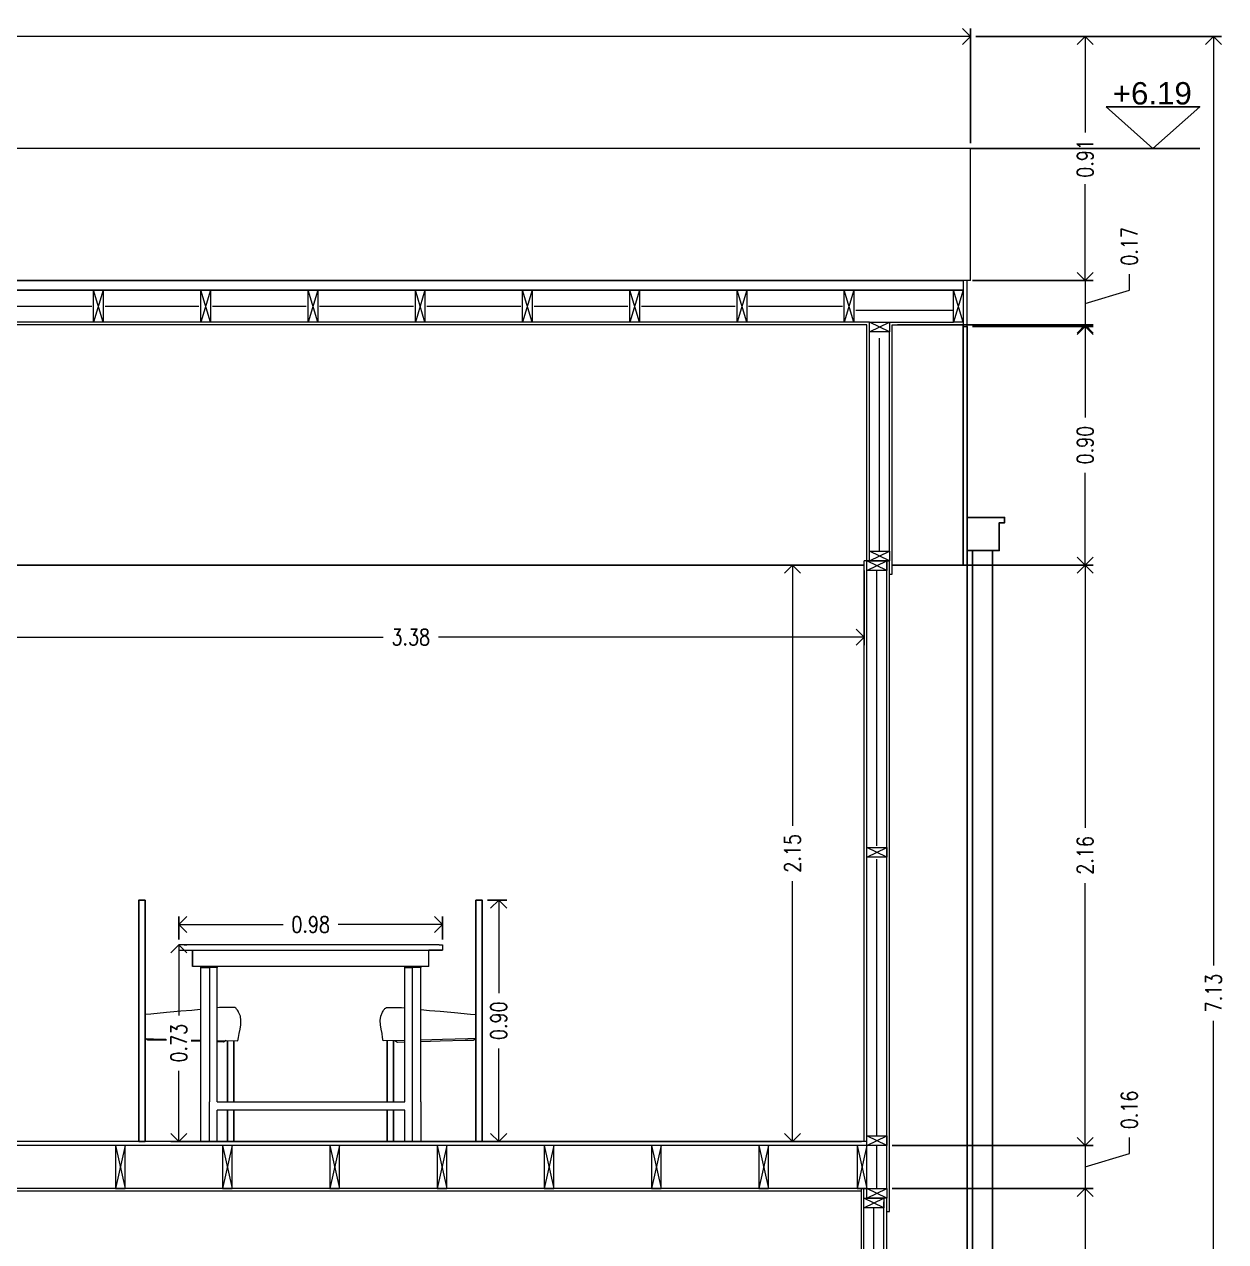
# Model space of a CAD drawing. Header units: inches. Extents: x -102.5 to -49.9, y 36.2 to 69.9.
# Drawn here: x -98.186 to -93.705, y 46.328 to 50.867 of the extents above; entities that cross this region are included whole.
import ezdxf

# ---------------------------------------------------------------- set-up
doc = ezdxf.new("R2010")
doc.units = ezdxf.units.IN
doc.header["$MEASUREMENT"] = 0
doc.layers.get('DEFPOINTS').update_dxf_attribs({"color": 210})
for name, color, linetype, lineweight in [('A-ANNO-DIMS', 3, 'Continuous', 18), ('A-DETL-MBND', 3, 'Continuous', 18), ('A-ELEV-IDEN', 3, 'Continuous', 18), ('A-ELEV-MBE2', 4, 'Continuous', 25), ('A-WALL-PATT', 8, 'Continuous', 18), ('A-WALL-STUD', 3, 'Continuous', 18), ('arredi', 7, 'Continuous', 20)]:
    doc.layers.add(name, color=color, linetype=linetype, lineweight=lineweight)
doc.styles.add('E-ROMANS', font='romans.shx', dxfattribs={"width": 0.8})
doc.styles.get("Standard").update_dxf_attribs({"font": 'Arial.ttf'})
doc.dimstyles.new('Fabio1', dxfattribs={"dimscale": 0.001, "dimtxt": 60, "dimasz": 60, "dimexe": 30, "dimexo": 20, "dimgap": 30, "dimtad": 0, "dimzin": 0, "dimdsep": 46, "dimtxsty": 'E-ROMANS', "dimblk": 'OPEN90', "dimcen": 90, "dimclrd": 3, "dimclre": 3, "dimclrt": 3, "dimadec": 0, "dimazin": 0, "dimtfac": 1, "dimtmove": 1, "dimatfit": 3, "dimldrblk": 'OPEN90', "dimfxl": 1, "dimtfill": 1, "dimtolj": 1, "dimtzin": 0, "dimlwd": -1, "dimarcsym": 0})

# ---------------------------------------------------------------- blocks, each defined once
blk = doc.blocks.new('_Open90')
at = {"color": 0, "linetype": 'ByBlock', "lineweight": -2}
for p, q in [((0, 0), (-1, 0)), ((-0.5, 0.5), (0, 0)), ((0, 0), (-0.5, -0.5))]:
    blk.add_line(p, q, dxfattribs=at)
blk = doc.blocks.new('*D1519')
at = {"layer": 'arredi', "color": 3, "lineweight": -2, "transparency": 16777216}
for p, q in [((-97.6098, 47.4544), (-97.6098, 47.5408)), ((-96.6261, 47.4544), (-96.6261, 47.5408))]:
    blk.add_line(p, q, dxfattribs=at)
at = {"layer": 'arredi', "color": 3, "transparency": 16777216}
for p, q in [((-97.5498, 47.5108), (-97.2211, 47.5108)), ((-96.6861, 47.5108), (-97.0148, 47.5108))]:
    blk.add_line(p, q, dxfattribs=at)
at = {"layer": 'DEFPOINTS', "color": 0, "transparency": 16777216}
for p in [(-96.6261, 47.5108), (-97.6098, 47.4344), (-96.6261, 47.4344)]:
    blk.add_point(p, dxfattribs=at)
at = {"layer": 'arredi', "color": 3, "transparency": 16777216, "xscale": 0.06, "yscale": 0.06, "zscale": 0.06, "rotation": 180}
blk.add_blockref('_Open90', (-97.6098, 47.5108), dxfattribs=at)
at = {"layer": 'arredi', "color": 3, "transparency": 16777216, "xscale": 0.06, "yscale": 0.06, "zscale": 0.06}
blk.add_blockref('_Open90', (-96.6261, 47.5108), dxfattribs=at)
at = {"layer": 'arredi', "color": 3, "transparency": 16777216, "insert": (-97.118, 47.5108), "char_height": 0.06, "attachment_point": 5, "style": 'E-ROMANS', "bg_fill": 3, "box_fill_scale": 1.25, "bg_fill_color": 256, "bg_fill_true_color": 13158600, "bg_fill_transparency": 0}
blk.add_mtext('\\A1;0.98', dxfattribs=at)
blk = doc.blocks.new('*D1520')
at = {"layer": 'arredi', "color": 3, "lineweight": -2, "transparency": 16777216}
for p, q in [((-96.4584, 47.6017), (-96.3866, 47.6017)), ((-96.4584, 46.7017), (-96.3866, 46.7017))]:
    blk.add_line(p, q, dxfattribs=at)
at = {"layer": 'arredi', "color": 3, "transparency": 16777216}
for p, q in [((-96.4166, 47.5417), (-96.4166, 47.2548)), ((-96.4166, 46.7617), (-96.4166, 47.0485))]:
    blk.add_line(p, q, dxfattribs=at)
at = {"layer": 'DEFPOINTS', "color": 0, "transparency": 16777216}
for p in [(-96.4784, 47.6017, 1), (-96.4784, 46.7017, 1), (-96.4166, 46.7017)]:
    blk.add_point(p, dxfattribs=at)
at = {"layer": 'arredi', "color": 3, "transparency": 16777216, "xscale": 0.06, "yscale": 0.06, "zscale": 0.06}
for p, rotation in [((-96.4166, 47.6017), 90), ((-96.4166, 46.7017), 270)]:
    blk.add_blockref('_Open90', p, dxfattribs=dict(at, rotation=rotation))
at = {"layer": 'arredi', "color": 3, "transparency": 16777216, "insert": (-96.4166, 47.1517), "char_height": 0.06, "attachment_point": 5, "rotation": 90, "style": 'E-ROMANS', "bg_fill": 3, "box_fill_scale": 1.25, "bg_fill_color": 256, "bg_fill_true_color": 13158600, "bg_fill_transparency": 0}
blk.add_mtext('\\A1;0.90', dxfattribs=at)
blk = doc.blocks.new('*D1521')
at = {"layer": 'arredi', "color": 3, "lineweight": -2, "transparency": 16777216}
for p, q in [((-97.5898, 47.4344), (-97.5798, 47.4344)), ((-95.0635, 46.7017), (-97.6398, 46.7017))]:
    blk.add_line(p, q, dxfattribs=at)
at = {"layer": 'arredi', "color": 3, "transparency": 16777216}
for p, q in [((-97.6098, 47.3744), (-97.6098, 47.1712)), ((-97.6098, 46.7617), (-97.6098, 46.9649))]:
    blk.add_line(p, q, dxfattribs=at)
at = {"layer": 'DEFPOINTS', "color": 0, "transparency": 16777216}
for p in [(-97.6098, 47.4344), (-97.6098, 46.7017), (-95.0435, 46.7017)]:
    blk.add_point(p, dxfattribs=at)
at = {"layer": 'arredi', "color": 3, "transparency": 16777216, "xscale": 0.06, "yscale": 0.06, "zscale": 0.06}
for p, rotation in [((-97.6098, 47.4344), 90), ((-97.6098, 46.7017), 270)]:
    blk.add_blockref('_Open90', p, dxfattribs=dict(at, rotation=rotation))
at = {"layer": 'arredi', "color": 3, "transparency": 16777216, "insert": (-97.6098, 47.068), "char_height": 0.06, "attachment_point": 5, "rotation": 90, "style": 'E-ROMANS', "bg_fill": 3, "box_fill_scale": 1.25, "bg_fill_color": 256, "bg_fill_true_color": 13158600, "bg_fill_transparency": 0}
blk.add_mtext('\\A1;0.73', dxfattribs=at)
blk = doc.blocks.new('*D1522')
at = {"layer": 'arredi', "color": 3, "lineweight": -2, "transparency": 16777216}
for p, q in [((-98.4355, 48.8299), (-98.4355, 48.5519)), ((-95.0535, 48.8299), (-95.0535, 48.5519))]:
    blk.add_line(p, q, dxfattribs=at)
at = {"layer": 'arredi', "color": 3, "transparency": 16777216}
for p, q in [((-98.3755, 48.5819), (-96.8476, 48.5819)), ((-95.1135, 48.5819), (-96.6414, 48.5819))]:
    blk.add_line(p, q, dxfattribs=at)
at = {"layer": 'DEFPOINTS', "color": 0, "transparency": 16777216}
for p in [(-98.4355, 48.8499), (-95.0535, 48.8499), (-95.0535, 48.5819)]:
    blk.add_point(p, dxfattribs=at)
at = {"layer": 'arredi', "color": 3, "transparency": 16777216, "xscale": 0.06, "yscale": 0.06, "zscale": 0.06, "rotation": 180}
blk.add_blockref('_Open90', (-98.4355, 48.5819), dxfattribs=at)
at = {"layer": 'arredi', "color": 3, "transparency": 16777216, "xscale": 0.06, "yscale": 0.06, "zscale": 0.06}
blk.add_blockref('_Open90', (-95.0535, 48.5819), dxfattribs=at)
at = {"layer": 'arredi', "color": 3, "transparency": 16777216, "insert": (-96.7445, 48.5819), "char_height": 0.06, "attachment_point": 5, "style": 'E-ROMANS', "bg_fill": 3, "box_fill_scale": 1.25, "bg_fill_color": 256, "bg_fill_true_color": 13158600, "bg_fill_transparency": 0}
blk.add_mtext('\\A1;3.38', dxfattribs=at)
blk = doc.blocks.new('*D1523')
at = {"layer": 'arredi', "color": 3, "lineweight": -2, "transparency": 16777216}
for p, q in [((-95.0735, 48.8499), (-95.3508, 48.8499)), ((-95.0735, 46.7017), (-95.3508, 46.7017))]:
    blk.add_line(p, q, dxfattribs=at)
at = {"layer": 'arredi', "color": 3, "transparency": 16777216}
for p, q in [((-95.3208, 48.7899), (-95.3208, 47.8789)), ((-95.3208, 46.7617), (-95.3208, 47.6726))]:
    blk.add_line(p, q, dxfattribs=at)
at = {"layer": 'DEFPOINTS', "color": 0, "transparency": 16777216}
for p in [(-95.0535, 48.8499), (-95.3208, 46.7017), (-95.0535, 46.7017)]:
    blk.add_point(p, dxfattribs=at)
at = {"layer": 'arredi', "color": 3, "transparency": 16777216, "xscale": 0.06, "yscale": 0.06, "zscale": 0.06}
for p, rotation in [((-95.3208, 48.8499), 90), ((-95.3208, 46.7017), 270)]:
    blk.add_blockref('_Open90', p, dxfattribs=dict(at, rotation=rotation))
at = {"layer": 'arredi', "color": 3, "transparency": 16777216, "insert": (-95.3208, 47.7758), "char_height": 0.06, "attachment_point": 5, "rotation": 90, "style": 'E-ROMANS', "bg_fill": 3, "box_fill_scale": 1.25, "bg_fill_color": 256, "bg_fill_true_color": 13158600, "bg_fill_transparency": 0}
blk.add_mtext('\\A1;2.15', dxfattribs=at)
blk = doc.blocks.new('*D1524')
at = {"layer": 'arredi', "color": 3, "lineweight": -2, "transparency": 16777216}
for p, q in [((-102.279, 50.4236), (-102.279, 50.8516)), ((-94.657, 50.4236), (-94.657, 50.8516))]:
    blk.add_line(p, q, dxfattribs=at)
at = {"layer": 'arredi', "color": 3, "transparency": 16777216}
for p, q in [((-102.219, 50.8216), (-98.5711, 50.8216)), ((-94.717, 50.8216), (-98.3649, 50.8216))]:
    blk.add_line(p, q, dxfattribs=at)
at = {"layer": 'DEFPOINTS', "color": 0, "transparency": 16777216}
for p in [(-94.657, 50.8216), (-102.279, 50.4036), (-94.657, 50.4036)]:
    blk.add_point(p, dxfattribs=at)
at = {"layer": 'arredi', "color": 3, "transparency": 16777216, "xscale": 0.06, "yscale": 0.06, "zscale": 0.06, "rotation": 180}
blk.add_blockref('_Open90', (-102.279, 50.8216), dxfattribs=at)
at = {"layer": 'arredi', "color": 3, "transparency": 16777216, "xscale": 0.06, "yscale": 0.06, "zscale": 0.06}
blk.add_blockref('_Open90', (-94.657, 50.8216), dxfattribs=at)
at = {"layer": 'arredi', "color": 3, "transparency": 16777216, "insert": (-98.468, 50.8216), "char_height": 0.06, "attachment_point": 5, "style": 'E-ROMANS', "bg_fill": 3, "box_fill_scale": 1.25, "bg_fill_color": 256, "bg_fill_true_color": 13158600, "bg_fill_transparency": 0}
blk.add_mtext('\\A1;7.62', dxfattribs=at)
blk = doc.blocks.new('*D1525')
at = {"layer": 'arredi', "color": 3, "lineweight": -2, "transparency": 16777216}
for p, q in [((-94.637, 50.8216), (-94.1992, 50.8216)), ((-94.637, 49.9117), (-94.1992, 49.9117))]:
    blk.add_line(p, q, dxfattribs=at)
at = {"layer": 'arredi', "color": 3, "transparency": 16777216}
for p, q in [((-94.2292, 50.7616), (-94.2292, 50.4629)), ((-94.2292, 49.9717), (-94.2292, 50.2704))]:
    blk.add_line(p, q, dxfattribs=at)
at = {"layer": 'DEFPOINTS', "color": 0, "transparency": 16777216}
for p in [(-94.657, 50.8216), (-94.2292, 50.8216), (-94.657, 49.9117)]:
    blk.add_point(p, dxfattribs=at)
at = {"layer": 'arredi', "color": 3, "transparency": 16777216, "xscale": 0.06, "yscale": 0.06, "zscale": 0.06}
for p, rotation in [((-94.2292, 50.8216), 90), ((-94.2292, 49.9117), 270)]:
    blk.add_blockref('_Open90', p, dxfattribs=dict(at, rotation=rotation))
at = {"layer": 'arredi', "color": 3, "transparency": 16777216, "insert": (-94.2292, 50.3667), "char_height": 0.06, "attachment_point": 5, "rotation": 90, "style": 'E-ROMANS', "bg_fill": 3, "box_fill_scale": 1.25, "bg_fill_color": 256, "bg_fill_true_color": 13158600, "bg_fill_transparency": 0}
blk.add_mtext('\\A1;0.91', dxfattribs=at)
blk = doc.blocks.new('*D1526')
at = {"layer": 'arredi', "color": 3, "transparency": 16777216}
for p, q in [((-94.2292, 49.9717), (-94.2292, 50.0317)), ((-94.0642, 49.8757), (-94.0642, 49.9357)), ((-94.2292, 49.9117), (-94.2292, 49.7407)), ((-94.2292, 49.9117), (-94.2292, 49.7407)), ((-94.2292, 49.8262), (-94.0642, 49.8757)), ((-94.2292, 49.6807), (-94.2292, 49.6207))]:
    blk.add_line(p, q, dxfattribs=at)
at = {"layer": 'arredi', "color": 3, "lineweight": -2, "transparency": 16777216}
for p, q in [((-94.6495, 49.9117), (-94.1992, 49.9117)), ((-94.6495, 49.7407), (-94.1992, 49.7407))]:
    blk.add_line(p, q, dxfattribs=at)
at = {"layer": 'DEFPOINTS', "color": 0, "transparency": 16777216}
for p in [(-94.6695, 49.9117), (-94.6695, 49.7407), (-94.2292, 49.7407)]:
    blk.add_point(p, dxfattribs=at)
at = {"layer": 'arredi', "color": 3, "transparency": 16777216, "xscale": 0.06, "yscale": 0.06, "zscale": 0.06}
for p, rotation in [((-94.2292, 49.9117), 270), ((-94.2292, 49.7407), 90)]:
    blk.add_blockref('_Open90', p, dxfattribs=dict(at, rotation=rotation))
at = {"layer": 'arredi', "color": 3, "transparency": 16777216, "insert": (-94.0642, 50.0388), "char_height": 0.06, "attachment_point": 5, "rotation": 90, "style": 'E-ROMANS', "bg_fill": 3, "box_fill_scale": 1.25, "bg_fill_color": 256, "bg_fill_true_color": 13158600, "bg_fill_transparency": 0}
blk.add_mtext('\\A1;0.17', dxfattribs=at)
blk = doc.blocks.new('*D1527')
at = {"layer": 'arredi', "color": 3, "lineweight": -2, "transparency": 16777216}
for p, q in [((-94.9285, 49.7457), (-94.1992, 49.7457)), ((-94.9285, 48.8499), (-94.1992, 48.8499))]:
    blk.add_line(p, q, dxfattribs=at)
at = {"layer": 'arredi', "color": 3, "transparency": 16777216}
for p, q in [((-94.2292, 49.6857), (-94.2292, 49.4009)), ((-94.2292, 48.9099), (-94.2292, 49.1947))]:
    blk.add_line(p, q, dxfattribs=at)
at = {"layer": 'DEFPOINTS', "color": 0, "transparency": 16777216}
for p in [(-94.9485, 49.7457), (-94.9485, 48.8499), (-94.2292, 48.8499)]:
    blk.add_point(p, dxfattribs=at)
at = {"layer": 'arredi', "color": 3, "transparency": 16777216, "xscale": 0.06, "yscale": 0.06, "zscale": 0.06}
for p, rotation in [((-94.2292, 49.7457), 90), ((-94.2292, 48.8499), 270)]:
    blk.add_blockref('_Open90', p, dxfattribs=dict(at, rotation=rotation))
at = {"layer": 'arredi', "color": 3, "transparency": 16777216, "insert": (-94.2292, 49.2978), "char_height": 0.06, "attachment_point": 5, "rotation": 90, "style": 'E-ROMANS', "bg_fill": 3, "box_fill_scale": 1.25, "bg_fill_color": 256, "bg_fill_true_color": 13158600, "bg_fill_transparency": 0}
blk.add_mtext('\\A1;0.90', dxfattribs=at)
blk = doc.blocks.new('*D1529')
at = {"layer": 'arredi', "color": 3, "lineweight": -2, "transparency": 16777216}
for p, q in [((-94.9285, 48.8499), (-94.1992, 48.8499)), ((-94.9285, 46.6867), (-94.1992, 46.6867))]:
    blk.add_line(p, q, dxfattribs=at)
at = {"layer": 'arredi', "color": 3, "transparency": 16777216}
for p, q in [((-94.2292, 48.7899), (-94.2292, 47.8714)), ((-94.2292, 46.7467), (-94.2292, 47.6651))]:
    blk.add_line(p, q, dxfattribs=at)
at = {"layer": 'DEFPOINTS', "color": 0, "transparency": 16777216}
for p in [(-94.9485, 48.8499), (-94.9485, 46.6867), (-94.2292, 46.6867)]:
    blk.add_point(p, dxfattribs=at)
at = {"layer": 'arredi', "color": 3, "transparency": 16777216, "xscale": 0.06, "yscale": 0.06, "zscale": 0.06}
for p, rotation in [((-94.2292, 48.8499), 90), ((-94.2292, 46.6867), 270)]:
    blk.add_blockref('_Open90', p, dxfattribs=dict(at, rotation=rotation))
at = {"layer": 'arredi', "color": 3, "transparency": 16777216, "insert": (-94.2292, 47.7683), "char_height": 0.06, "attachment_point": 5, "rotation": 90, "style": 'E-ROMANS', "bg_fill": 3, "box_fill_scale": 1.25, "bg_fill_color": 256, "bg_fill_true_color": 13158600, "bg_fill_transparency": 0}
blk.add_mtext('\\A1;2.16', dxfattribs=at)
blk = doc.blocks.new('*D1256')
at = {"layer": 'arredi', "color": 3, "transparency": 16777216}
for p, q in [((-94.2292, 46.7467), (-94.2292, 46.8067)), ((-94.0642, 46.6562), (-94.0642, 46.7162)), ((-94.2292, 46.6867), (-94.2292, 46.5267)), ((-94.2292, 46.6867), (-94.2292, 46.5267)), ((-94.2292, 46.6067), (-94.0642, 46.6562)), ((-94.2292, 46.4667), (-94.2292, 46.4067))]:
    blk.add_line(p, q, dxfattribs=at)
at = {"layer": 'arredi', "color": 3, "lineweight": -2, "transparency": 16777216}
for p, q in [((-94.9485, 46.6867), (-94.1992, 46.6867)), ((-94.9485, 46.5267), (-94.1992, 46.5267))]:
    blk.add_line(p, q, dxfattribs=at)
at = {"layer": 'DEFPOINTS', "color": 0, "transparency": 16777216}
for p in [(-94.9685, 46.6867), (-94.9685, 46.5267), (-94.2292, 46.5267)]:
    blk.add_point(p, dxfattribs=at)
at = {"layer": 'arredi', "color": 3, "transparency": 16777216, "xscale": 0.06, "yscale": 0.06, "zscale": 0.06}
for p, rotation in [((-94.2292, 46.6867), 270), ((-94.2292, 46.5267), 90)]:
    blk.add_blockref('_Open90', p, dxfattribs=dict(at, rotation=rotation))
at = {"layer": 'arredi', "color": 3, "transparency": 16777216, "insert": (-94.0642, 46.8193), "char_height": 0.06, "attachment_point": 5, "rotation": 90, "style": 'E-ROMANS', "bg_fill": 3, "box_fill_scale": 1.25, "bg_fill_color": 256, "bg_fill_true_color": 13158600, "bg_fill_transparency": 0}
blk.add_mtext('\\A1;0.16', dxfattribs=at)
blk = doc.blocks.new('*D1257')
at = {"layer": 'arredi', "color": 3, "lineweight": -2, "transparency": 16777216}
for p, q in [((-94.9485, 46.5267), (-94.1992, 46.5267)), ((-94.9595, 44.2067), (-94.1992, 44.2067))]:
    blk.add_line(p, q, dxfattribs=at)
at = {"layer": 'arredi', "color": 3, "transparency": 16777216}
for p, q in [((-94.2292, 46.4667), (-94.2292, 45.4698)), ((-94.2292, 44.2667), (-94.2292, 45.2635))]:
    blk.add_line(p, q, dxfattribs=at)
at = {"layer": 'DEFPOINTS', "color": 0, "transparency": 16777216}
for p in [(-94.9685, 46.5267), (-94.9795, 44.2067), (-94.2292, 44.2067)]:
    blk.add_point(p, dxfattribs=at)
at = {"layer": 'arredi', "color": 3, "transparency": 16777216, "xscale": 0.06, "yscale": 0.06, "zscale": 0.06}
for p, rotation in [((-94.2292, 46.5267), 90), ((-94.2292, 44.2067), 270)]:
    blk.add_blockref('_Open90', p, dxfattribs=dict(at, rotation=rotation))
at = {"layer": 'arredi', "color": 3, "transparency": 16777216, "insert": (-94.2292, 45.3667), "char_height": 0.06, "attachment_point": 5, "rotation": 90, "style": 'E-ROMANS', "bg_fill": 3, "box_fill_scale": 1.25, "bg_fill_color": 256, "bg_fill_true_color": 13158600, "bg_fill_transparency": 0}
blk.add_mtext('\\A1;2.32', dxfattribs=at)
blk = doc.blocks.new('*D1255')
at = {"layer": 'A-ANNO-DIMS', "color": 3, "lineweight": -2, "transparency": 16777216}
for p, q in [((-94.637, 50.8216), (-93.7199, 50.8216)), ((-94.5545, 43.6879), (-93.7199, 43.6879))]:
    blk.add_line(p, q, dxfattribs=at)
at = {"layer": 'A-ANNO-DIMS', "color": 3, "transparency": 16777216}
for p, q in [((-93.7499, 50.7616), (-93.7499, 47.3579)), ((-93.7499, 43.7479), (-93.7499, 47.1516))]:
    blk.add_line(p, q, dxfattribs=at)
at = {"layer": 'DEFPOINTS', "color": 0, "transparency": 16777216}
for p in [(-94.657, 50.8216), (-94.5745, 43.6879), (-93.7499, 43.6879)]:
    blk.add_point(p, dxfattribs=at)
at = {"layer": 'A-ANNO-DIMS', "color": 3, "transparency": 16777216, "xscale": 0.06, "yscale": 0.06, "zscale": 0.06}
for p, rotation in [((-93.7499, 50.8216), 90), ((-93.7499, 43.6879), 270)]:
    blk.add_blockref('_Open90', p, dxfattribs=dict(at, rotation=rotation))
at = {"layer": 'A-ANNO-DIMS', "color": 3, "transparency": 16777216, "insert": (-93.7499, 47.2547), "char_height": 0.06, "attachment_point": 5, "rotation": 90, "style": 'E-ROMANS', "bg_fill": 3, "box_fill_scale": 1.25, "bg_fill_color": 256, "bg_fill_true_color": 13158600, "bg_fill_transparency": 0}
blk.add_mtext('\\A1;7.13', dxfattribs=at)

msp = doc.modelspace()

# ---------------------------------------------------------------- linework, layer by layer
at = {"color": 7, "lineweight": 0}
for p, q in [((-97.6098, 47.4344), (-97.6098, 47.4143)), ((-97.5952, 47.4344), (-97.6098, 47.4344)), ((-97.5568, 47.4344), (-97.5952, 47.4344)), ((-97.5011, 47.4344), (-97.5797, 47.4344)), ((-97.4966, 47.4344), (-97.5568, 47.4344)), ((-97.4061, 47.4344), (-97.5011, 47.4344)), ((-97.3002, 47.4344), (-97.4061, 47.4344)), ((-97.1832, 47.4344), (-97.3002, 47.4344)), ((-97.1138, 47.4344), (-97.1832, 47.4344)), ((-96.9987, 47.4344), (-97.1138, 47.4344)), ((-96.8909, 47.4344), (-96.9987, 47.4344)), ((-96.7959, 47.4344), (-96.8909, 47.4344)), ((-96.7173, 47.4344), (-96.7959, 47.4344)), ((-96.6773, 47.4344), (-96.7375, 47.4344)), ((-96.6389, 47.4344), (-96.6773, 47.4344)), ((-96.6389, 47.4344), (-96.6261, 47.4344)), ((-96.6261, 47.4344), (-96.6261, 47.4143)), ((-97.6098, 47.4143), (-97.5952, 47.4143)), ((-97.5952, 47.4143), (-97.5568, 47.4143)), ((-97.5797, 47.4143), (-97.5011, 47.4143)), ((-97.5587, 47.3539), (-97.5587, 47.4143)), ((-97.5587, 47.4143), (-97.5587, 47.3539)), ((-97.5568, 47.4143), (-97.4966, 47.4143)), ((-97.5011, 47.4143), (-97.4061, 47.4143)), ((-97.4061, 47.4143), (-97.3002, 47.4143)), ((-97.3002, 47.4143), (-97.1832, 47.4143)), ((-97.1832, 47.4143), (-97.1138, 47.4143)), ((-97.1832, 47.4143), (-97.1138, 47.4143)), ((-97.1138, 47.4143), (-96.9987, 47.4143)), ((-96.9987, 47.4143), (-96.8909, 47.4143)), ((-96.8909, 47.4143), (-96.7959, 47.4143)), ((-96.7959, 47.4143), (-96.7173, 47.4143)), ((-96.7959, 47.4143), (-96.7173, 47.4143)), ((-96.7375, 47.4143), (-96.6773, 47.4143)), ((-96.7375, 47.4143), (-96.6773, 47.4143)), ((-96.6773, 47.4143), (-96.6389, 47.4143)), ((-96.6773, 47.3539), (-96.6773, 47.4143)), ((-96.6773, 47.4143), (-96.6389, 47.4143)), ((-96.6389, 47.4143), (-96.6773, 47.4143)), ((-96.6389, 47.4143), (-96.6261, 47.4143)), ((-96.6261, 47.4143), (-96.6389, 47.4143)), ((-96.6773, 47.3539), (-97.5587, 47.3539)), ((-97.5276, 46.8492), (-97.5276, 47.3503)), ((-97.4673, 47.3503), (-97.4947, 47.3503)), ((-97.4947, 47.3503), (-97.4947, 46.8492)), ((-97.4673, 47.3503), (-97.4673, 47.3539)), ((-97.4673, 47.3539), (-97.4673, 47.3503)), ((-97.4673, 46.8492), (-97.4673, 47.3503)), ((-96.7668, 47.3503), (-96.7668, 47.3539)), ((-96.7668, 46.8492), (-96.7668, 47.3503)), ((-96.7668, 47.3503), (-96.7394, 47.3503)), ((-96.7394, 47.3503), (-96.7394, 46.8492)), ((-96.7065, 47.3503), (-96.7394, 47.3503)), ((-96.7065, 47.3539), (-96.7065, 47.3503)), ((-96.7065, 46.8492), (-96.7065, 47.3503)), ((-96.6773, 47.3539), (-96.6882, 47.3539)), ((-97.5276, 46.7017), (-97.5276, 46.8492)), ((-97.4947, 46.8181), (-97.4947, 46.8492)), ((-96.7394, 46.8492), (-96.7394, 46.8181)), ((-96.7065, 46.8492), (-96.7065, 46.8181)), ((-97.4947, 46.7017), (-97.4947, 46.8181)), ((-97.4673, 46.7016), (-97.4673, 46.8181)), ((-96.7394, 46.8181), (-96.7394, 46.7017)), ((-97.5016, 46.7017), (-97.5016, 46.7017)), ((-97.4413, 46.7017), (-97.5016, 46.7017)), ((-97.5016, 46.7017), (-97.5016, 46.7017)), ((-96.4789, 46.7017, 1), (-96.4524, 46.7017, 1))]:
    msp.add_line(p, q, dxfattribs=at)
for p, q in [((-97.5276, 47.3503), (-97.5276, 47.3539)), ((-97.4947, 47.3503), (-97.5276, 47.3503)), ((-96.9398, 46.7017), (-96.9161, 46.7017))]:
    msp.add_line(p, q)
for points in [[(-97.4673, 47.0783), (-97.3896, 47.0764), (-97.3874, 47.0891), (-97.3852, 47.1037), (-97.3812, 47.12), (-97.379, 47.1365), (-97.3786, 47.1529), (-97.38, 47.1694), (-97.3869, 47.1842), (-97.3887, 47.1879), (-97.3904, 47.1916), (-97.394, 47.1954), (-97.3957, 47.1972), (-97.3975, 47.1991), (-97.4011, 47.201), (-97.4048, 47.2011), (-97.4576, 47.201), (-97.4673, 47.2)], [(-97.5303, 47.1936), (-97.5617, 47.1904), (-97.6023, 47.1875), (-97.6421, 47.1839), (-97.6553, 47.1823), (-97.7147, 47.1766), (-97.7348, 47.1753)], [(-97.5276, 47.1939), (-97.5303, 47.1936)], [(-97.5303, 47.0798), (-97.5276, 47.0798)], [(-97.5276, 47.0747), (-97.5301, 47.0747)], [(-97.4334, 47.0775), (-97.4427, 47.0721), (-97.4427, 47.0721), (-97.4673, 47.0729)], [(-97.4673, 46.8492), (-97.1613, 46.8492), (-97.0864, 46.8492), (-97.0864, 46.8492), (-96.7668, 46.8492)], [(-96.7668, 46.8181), (-97.1613, 46.8181), (-97.4673, 46.8181)], [(-96.7065, 46.8181), (-96.7065, 46.7017), (-96.7394, 46.7017), (-96.7668, 46.7017), (-96.7668, 46.8181)]]:
    msp.add_lwpolyline(points, dxfattribs=at)
at = {"color": 7, "lineweight": 0, "elevation": 1}
for points in [[(-96.7668, 47.0784), (-96.8472, 47.0764), (-96.8494, 47.0891), (-96.8516, 47.1037), (-96.8556, 47.12), (-96.8578, 47.1365), (-96.8582, 47.1529), (-96.8568, 47.1694), (-96.8499, 47.1842), (-96.8481, 47.1879), (-96.8464, 47.1916), (-96.8429, 47.1954), (-96.8411, 47.1972), (-96.8393, 47.1991), (-96.8357, 47.201), (-96.832, 47.2011), (-96.7792, 47.201), (-96.7668, 47.1997)], [(-96.7065, 47.1936), (-96.6752, 47.1904), (-96.6345, 47.1875), (-96.5947, 47.1839), (-96.5815, 47.1823), (-96.5222, 47.1766), (-96.502, 47.1753)], [(-96.8034, 47.0775), (-96.7941, 47.0721), (-96.7941, 47.0721), (-96.7668, 47.073)]]:
    msp.add_lwpolyline(points, dxfattribs=at)
for points in [[(-97.7348, 47.6017, 0), (-97.7348, 46.7017, 0), (-97.7584, 46.7017, 0), (-97.7584, 47.6017, 0)], [(-96.502, 47.6017, 1), (-96.502, 46.7017, 1), (-96.4784, 46.7017, 1), (-96.4784, 47.6017, 1)]]:
    msp.add_polyline3d(points, close=True)
at = {"color": 7, "lineweight": 0}
for points in [[(-97.5303, 47.0747, 0), (-97.6014, 47.0765, 0), (-97.6955, 47.0791, 1), (-97.7255, 47.0799, 1.3197), (-97.7255, 47.0799, 1.3197), (-97.7348, 47.0852, 1.3197), (-97.7047, 47.0844, 1), (-97.6107, 47.0818, 0), (-97.5303, 47.0798, 0)], [(-96.7065, 47.0747, 1), (-96.6354, 47.0765, 1), (-96.5414, 47.0791, 2), (-96.5113, 47.0799, 2.3197), (-96.5113, 47.0799, 2.3197), (-96.502, 47.0852, 2.3197), (-96.5321, 47.0844, 2), (-96.6261, 47.0818, 1), (-96.7065, 47.0798, 1)]]:
    msp.add_polyline3d(points, dxfattribs=at)
for points in [[(-97.4279, 47.0773, 0), (-97.4279, 46.8492, -0.6072)], [(-97.4043, 46.8492, -1), (-97.4043, 47.0767, -1)], [(-96.8325, 46.8492, 0), (-96.8325, 47.0767, 0)], [(-96.8089, 47.0773, 1), (-96.8089, 46.8492, 0.3928)], [(-97.4279, 46.8181, -0.69), (-97.4279, 46.7017, -1), (-97.4043, 46.7017, -1), (-97.4043, 46.8181, -1)], [(-96.8089, 46.8181, 0.31), (-96.8089, 46.7017, 0), (-96.8325, 46.7017, 0), (-96.8325, 46.8181, 0)]]:
    msp.add_polyline3d(points)
at = {"layer": 'A-DETL-MBND'}
for p, q in [((-94.657, 49.9117), (-94.6695, 49.9117)), ((-95.0845, 49.8007), (-94.7205, 49.8007)), ((-95.0335, 49.7557), (-98.4455, 49.7557)), ((-95.0435, 49.7457), (-98.4355, 49.7457)), ((-94.9585, 49.7557), (-94.7205, 49.7557)), ((-94.9485, 49.7457), (-94.6845, 49.7457)), ((-95.0535, 46.7017), (-95.0535, 48.8667)), ((-95.0435, 46.7017), (-95.0435, 48.8667)), ((-94.9795, 44.2427), (-94.9795, 46.4767))]:
    msp.add_line(p, q, dxfattribs=at)
for points in [[(-95.0335, 48.8667), (-95.0435, 48.8667), (-95.0435, 49.7457)], [(-94.9585, 48.8167), (-94.9485, 48.8167), (-94.9485, 49.7457)], [(-95.0335, 48.9027), (-95.0335, 49.7197)], [(-94.9585, 48.9027), (-94.9585, 49.7197)], [(-95.0435, 48.8667), (-95.0535, 48.8667)], [(-94.9685, 46.5267), (-94.9685, 48.8667)], [(-94.9685, 46.4407), (-94.9585, 46.4407), (-94.9585, 48.8667)], [(-94.9685, 48.8667), (-94.9585, 48.8667)], [(-95.0435, 46.7017), (-101.8925, 46.7017)], [(-95.0435, 46.6867), (-101.8925, 46.6867)], [(-95.0435, 46.5267), (-101.8815, 46.5267)], [(-95.0645, 46.5267), (-95.0645, 44.2067)], [(-95.0545, 44.2067), (-95.0545, 46.5267)], [(-95.0645, 46.5167), (-98.8725, 46.5167)], [(-94.9795, 44.0767), (-94.9685, 44.0767), (-94.9685, 46.4907)]]:
    msp.add_lwpolyline(points, dxfattribs=at)
at = {"layer": 'A-ELEV-IDEN'}
msp.add_lwpolyline([(-94.657, 49.9117), (-94.657, 50.4036), (-102.279, 50.4036), (-102.279, 49.9117)], dxfattribs=at)
at = {"layer": 'A-ELEV-MBE2'}
for p, q in [((-95.0535, 48.8499), (-98.4355, 48.8499)), ((-94.6695, 48.8499), (-94.9485, 48.8499)), ((-94.6695, 48.8499), (-94.6695, 44.0767))]:
    msp.add_line(p, q, dxfattribs=at)
for points in [[(-94.6845, 49.9117), (-102.2665, 49.9117)], [(-94.6845, 49.8757), (-102.2155, 49.8757)], [(-94.6845, 49.7457), (-94.6845, 48.8499)], [(-94.6695, 49.7407), (-94.6695, 48.8499)], [(-94.6695, 49.0285), (-94.5295, 49.0285), (-94.5295, 49.0085), (-94.5495, 49.0085), (-94.5495, 48.9047), (-94.6695, 48.9047)], [(-94.6495, 48.9047), (-94.6495, 44.0767)], [(-94.5745, 44.0767), (-94.5745, 48.9047)]]:
    msp.add_lwpolyline(points, dxfattribs=at)
at = {"layer": 'A-WALL-PATT', "ltscale": 0.15}
for p, q in [((-98.2845, 49.8157), (-97.9345, 49.8157)), ((-97.8845, 49.8157), (-97.5345, 49.8157)), ((-97.4845, 49.8157), (-97.1345, 49.8157)), ((-97.0845, 49.8157), (-96.7345, 49.8157)), ((-96.6845, 49.8157), (-96.3345, 49.8157)), ((-96.2845, 49.8157), (-95.9345, 49.8157)), ((-95.8845, 49.8157), (-95.5345, 49.8157)), ((-95.4845, 49.8157), (-95.1345, 49.8157))]:
    msp.add_line(p, q, dxfattribs=at)
at = {"layer": 'A-WALL-PATT', "ltscale": 0.1}
for p, q in [((-94.996, 48.9027), (-94.996, 49.6972)), ((-95.006, 47.8042), (-95.006, 48.8307)), ((-95.006, 46.7227), (-95.006, 47.7542)), ((-95.006, 46.5267), (-95.006, 46.6867)), ((-95.017, 45.3917), (-95.017, 46.4547))]:
    msp.add_line(p, q, dxfattribs=at)
at = {"layer": 'A-WALL-STUD'}
for p, q in [((-94.9585, 49.7197), (-95.0335, 49.7557)), ((-95.0335, 49.7197), (-94.9585, 49.7557)), ((-94.9585, 48.8667), (-95.0335, 48.9027)), ((-95.0335, 48.8667), (-94.9585, 48.9027)), ((-94.9685, 48.8307), (-95.0435, 48.8667)), ((-95.0435, 48.8307), (-94.9685, 48.8667)), ((-94.9685, 47.7612), (-95.0435, 47.7972)), ((-95.0435, 47.7612), (-94.9685, 47.7972)), ((-94.9685, 46.6867), (-95.0435, 46.7227)), ((-95.0435, 46.6867), (-94.9685, 46.7227)), ((-94.9685, 46.4907), (-95.0435, 46.5267)), ((-95.0435, 46.4907), (-94.9685, 46.5267)), ((-94.9795, 46.4547), (-95.0545, 46.4907)), ((-95.0545, 46.4547), (-94.9795, 46.4907))]:
    msp.add_line(p, q, dxfattribs=at)
for points in [[(-94.6845, 49.9117), (-94.6845, 49.7557), (-94.6845, 49.7407), (-94.6695, 49.7407), (-94.6695, 49.9117), (-94.6845, 49.9117)], [(-97.8915, 49.8757), (-97.9275, 49.7557)], [(-97.8915, 49.7557), (-97.9275, 49.8757)], [(-97.4915, 49.8757), (-97.5275, 49.7557)], [(-97.4915, 49.7557), (-97.5275, 49.8757)], [(-97.0915, 49.8757), (-97.1275, 49.7557)], [(-97.0915, 49.7557), (-97.1275, 49.8757)], [(-96.6915, 49.8757), (-96.7275, 49.7557)], [(-96.6915, 49.7557), (-96.7275, 49.8757)], [(-96.2915, 49.8757), (-96.3275, 49.7557)], [(-96.2915, 49.7557), (-96.3275, 49.8757)], [(-95.8915, 49.8757), (-95.9275, 49.7557)], [(-95.8915, 49.7557), (-95.9275, 49.8757)], [(-95.4915, 49.8757), (-95.5275, 49.7557)], [(-95.4915, 49.7557), (-95.5275, 49.8757)], [(-95.0915, 49.8757), (-95.1275, 49.7557)], [(-95.0915, 49.7557), (-95.1275, 49.8757)], [(-94.6845, 49.8757), (-94.7205, 49.7557)], [(-94.6845, 49.7557), (-94.7205, 49.8757)], [(-97.8465, 46.6867), (-97.8465, 46.5267), (-97.8105, 46.5267), (-97.8105, 46.6867), (-97.8465, 46.6867)], [(-97.8105, 46.6867), (-97.8465, 46.5267)], [(-97.8465, 46.6867), (-97.8105, 46.5267)], [(-97.4465, 46.6867), (-97.4465, 46.5267), (-97.4105, 46.5267), (-97.4105, 46.6867), (-97.4465, 46.6867)], [(-97.4105, 46.6867), (-97.4465, 46.5267)], [(-97.4465, 46.6867), (-97.4105, 46.5267)], [(-97.0465, 46.6867), (-97.0465, 46.5267), (-97.0105, 46.5267), (-97.0105, 46.6867), (-97.0465, 46.6867)], [(-97.0105, 46.6867), (-97.0465, 46.5267)], [(-97.0465, 46.6867), (-97.0105, 46.5267)], [(-96.6465, 46.6867), (-96.6465, 46.5267), (-96.6105, 46.5267), (-96.6105, 46.6867), (-96.6465, 46.6867)], [(-96.6105, 46.6867), (-96.6465, 46.5267)], [(-96.6465, 46.6867), (-96.6105, 46.5267)], [(-96.2465, 46.6867), (-96.2465, 46.5267), (-96.2105, 46.5267), (-96.2105, 46.6867), (-96.2465, 46.6867)], [(-96.2105, 46.6867), (-96.2465, 46.5267)], [(-96.2465, 46.6867), (-96.2105, 46.5267)], [(-95.8465, 46.6867), (-95.8465, 46.5267), (-95.8105, 46.5267), (-95.8105, 46.6867), (-95.8465, 46.6867)], [(-95.8105, 46.6867), (-95.8465, 46.5267)], [(-95.8465, 46.6867), (-95.8105, 46.5267)], [(-95.4465, 46.6867), (-95.4465, 46.5267), (-95.4105, 46.5267), (-95.4105, 46.6867), (-95.4465, 46.6867)], [(-95.4105, 46.6867), (-95.4465, 46.5267)], [(-95.4465, 46.6867), (-95.4105, 46.5267)], [(-95.0795, 46.6867), (-95.0795, 46.5267), (-95.0435, 46.5267), (-95.0435, 46.6867), (-95.0795, 46.6867)], [(-95.0435, 46.6867), (-95.0795, 46.5267)], [(-95.0795, 46.6867), (-95.0435, 46.5267)]]:
    msp.add_lwpolyline(points, dxfattribs=at)
for points in [[(-97.9275, 49.8757), (-97.8915, 49.8757), (-97.8915, 49.7557), (-97.9275, 49.7557)], [(-97.5275, 49.8757), (-97.4915, 49.8757), (-97.4915, 49.7557), (-97.5275, 49.7557)], [(-97.1275, 49.8757), (-97.0915, 49.8757), (-97.0915, 49.7557), (-97.1275, 49.7557)], [(-96.7275, 49.8757), (-96.6915, 49.8757), (-96.6915, 49.7557), (-96.7275, 49.7557)], [(-96.3275, 49.8757), (-96.2915, 49.8757), (-96.2915, 49.7557), (-96.3275, 49.7557)], [(-95.9275, 49.8757), (-95.8915, 49.8757), (-95.8915, 49.7557), (-95.9275, 49.7557)], [(-95.5275, 49.8757), (-95.4915, 49.8757), (-95.4915, 49.7557), (-95.5275, 49.7557)], [(-95.1275, 49.8757), (-95.0915, 49.8757), (-95.0915, 49.7557), (-95.1275, 49.7557)], [(-94.7205, 49.8757), (-94.6845, 49.8757), (-94.6845, 49.7557), (-94.7205, 49.7557)], [(-94.9585, 49.7197), (-95.0335, 49.7197), (-95.0335, 49.7557), (-94.9585, 49.7557)], [(-94.9585, 48.8667), (-95.0335, 48.8667), (-95.0335, 48.9027), (-94.9585, 48.9027)], [(-94.9685, 48.8307), (-95.0435, 48.8307), (-95.0435, 48.8667), (-94.9685, 48.8667)], [(-94.9685, 47.7612), (-95.0435, 47.7612), (-95.0435, 47.7972), (-94.9685, 47.7972)], [(-94.9685, 46.6867), (-95.0435, 46.6867), (-95.0435, 46.7227), (-94.9685, 46.7227)], [(-94.9685, 46.4907), (-95.0435, 46.4907), (-95.0435, 46.5267), (-94.9685, 46.5267)], [(-94.9795, 46.4547), (-95.0545, 46.4547), (-95.0545, 46.4907), (-94.9795, 46.4907)]]:
    msp.add_lwpolyline(points, close=True, dxfattribs=at)

# ---------------------------------------------------------------- next in the draw order: dimensions: what is measured, and where the dimension line sits
at = {"layer": 'arredi'}
for base, p1, p2, picture, middle in [((-94.657, 50.8216), (-102.279, 50.4036), (-94.657, 50.4036), '*D1524', (-98.468, 50.8216)), ((-95.0535, 48.5819), (-98.4355, 48.8499), (-95.0535, 48.8499), '*D1522', (-96.7445, 48.5819)), ((-96.6261, 47.5108), (-97.6098, 47.4344), (-96.6261, 47.4344), '*D1519', (-97.118, 47.5108))]:
    dim = msp.add_linear_dim(base=base, p1=p1, p2=p2, dimstyle='Fabio1', dxfattribs=at)
    dim.commit()
    dim.dimension.update_dxf_attribs({"geometry": picture, "text_midpoint": middle})
dim = msp.add_linear_dim(base=(-96.4166, 46.7017), p1=(-96.4784, 47.6017, 1), p2=(-96.4784, 46.7017, 1), angle=90, dimstyle='Fabio1', dxfattribs=at)
dim.commit()
dim.dimension.update_dxf_attribs({"geometry": '*D1520', "text_midpoint": (-96.4166, 47.1517)})

# ---------------------------------------------------------------- next in the draw order: dimensions: what is measured, and where the dimension line sits
for base, p1, p2, picture, middle in [((-94.2292, 50.8216), (-94.657, 49.9117), (-94.657, 50.8216), '*D1525', (-94.2292, 50.3667)), ((-97.6098, 46.7017), (-97.6098, 47.4344), (-95.0435, 46.7017), '*D1521', (-97.6098, 47.068))]:
    dim = msp.add_linear_dim(base=base, p1=p1, p2=p2, angle=90, dimstyle='Fabio1', dxfattribs=at)
    dim.commit()
    dim.dimension.update_dxf_attribs({"geometry": picture, "text_midpoint": middle})

# ---------------------------------------------------------------- next in the draw order: dimensions: what is measured, and where the dimension line sits
for base, p1, p2, picture, middle in [((-94.2292, 49.7407), (-94.6695, 49.9117), (-94.6695, 49.7407), '*D1526', (-94.0642, 49.9657)), ((-95.3208, 46.7017), (-95.0535, 48.8499), (-95.0535, 46.7017), '*D1523', (-95.3208, 47.7758))]:
    dim = msp.add_linear_dim(base=base, p1=p1, p2=p2, angle=90, dimstyle='Fabio1', dxfattribs=at)
    dim.commit()
    dim.dimension.update_dxf_attribs({"geometry": picture, "text_midpoint": middle})

# ---------------------------------------------------------------- next in the draw order: dimensions: what is measured, and where the dimension line sits
dim = msp.add_linear_dim(base=(-94.2292, 48.8499), p1=(-94.9485, 49.7457), p2=(-94.9485, 48.8499), angle=90, dimstyle='Fabio1', dxfattribs=at)
dim.commit()
dim.dimension.update_dxf_attribs({"geometry": '*D1527', "text_midpoint": (-94.2292, 49.2978)})

# ---------------------------------------------------------------- next in the draw order: dimensions: what is measured, and where the dimension line sits
dim = msp.add_linear_dim(base=(-94.2292, 46.6867), p1=(-94.9485, 48.8499), p2=(-94.9485, 46.6867), angle=90, dimstyle='Fabio1', dxfattribs=at)
dim.commit()
dim.dimension.update_dxf_attribs({"geometry": '*D1529', "text_midpoint": (-94.2292, 47.7683)})

# ---------------------------------------------------------------- next in the draw order: dimensions: what is measured, and where the dimension line sits
dim = msp.add_linear_dim(base=(-94.2292, 46.5267), p1=(-94.9685, 46.6867), p2=(-94.9685, 46.5267), angle=90, dimstyle='Fabio1', dxfattribs=at)
dim.commit()
dim.dimension.update_dxf_attribs({"geometry": '*D1256', "text_midpoint": (-94.0642, 46.7462)})

# ---------------------------------------------------------------- next in the draw order: dimensions: what is measured, and where the dimension line sits
dim = msp.add_linear_dim(base=(-94.2292, 44.2067), p1=(-94.9685, 46.5267), p2=(-94.9795, 44.2067), angle=90, dimstyle='Fabio1', dxfattribs=at)
dim.commit()
dim.dimension.update_dxf_attribs({"geometry": '*D1257', "text_midpoint": (-94.2292, 45.3667)})

# ---------------------------------------------------------------- next in the draw order: dimensions: what is measured, and where the dimension line sits
at = {"layer": 'A-ANNO-DIMS'}
dim = msp.add_linear_dim(base=(-93.7499, 43.6879), p1=(-94.657, 50.8216), p2=(-94.5745, 43.6879), angle=90, dimstyle='Fabio1', dxfattribs=at)
dim.commit()
dim.dimension.update_dxf_attribs({"geometry": '*D1255', "text_midpoint": (-93.7499, 47.2547)})

# ---------------------------------------------------------------- next in the draw order: linework, layer by layer
msp.add_line((-94.657, 50.4036), (-93.8014, 50.4036))
msp.add_lwpolyline([(-94.1512, 50.5591), (-93.9763, 50.4036), (-93.8014, 50.5591)], close=True)

# ---------------------------------------------------------------- next in the draw order: texts
msp.add_text('+6.19', height=0.08341).set_placement((-94.126, 50.5678))

doc.saveas('drawing.dxf')
